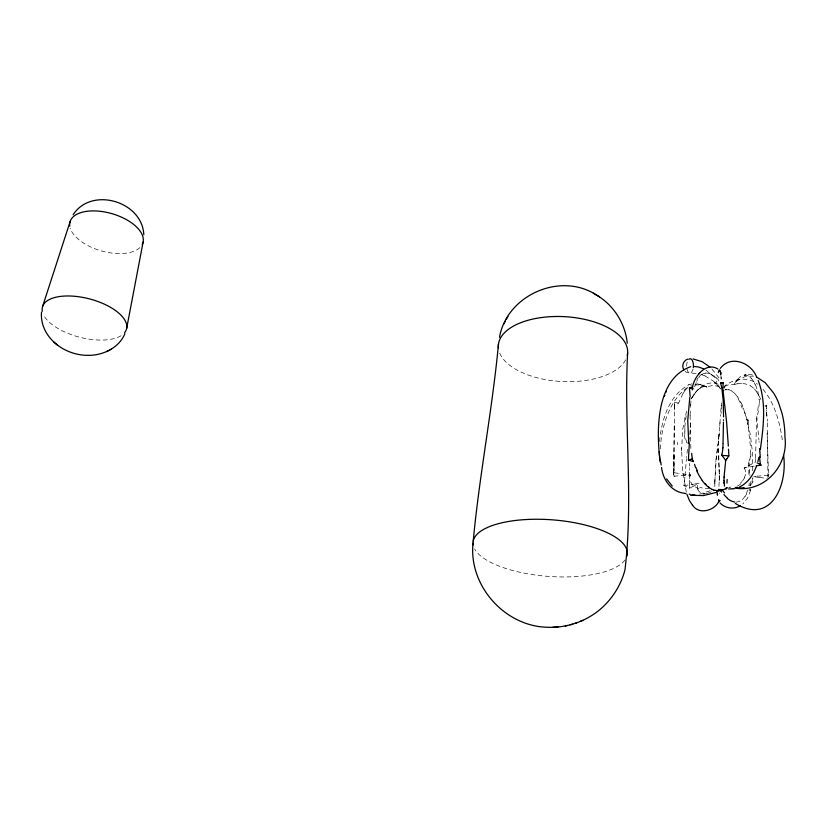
<?xml version="1.0" encoding="UTF-8"?>
<svg xmlns="http://www.w3.org/2000/svg" width="827" height="827" viewBox="0 0 827 827"><rect width="100%" height="100%" fill="white"/><g stroke="black" fill="none" stroke-linecap="round" stroke-linejoin="round"><path stroke-width="0.62" stroke-dasharray="4.13 3.1" d="M674.026 467.327L674.036 470.697M674.026 467.09L674.067 453.041M719.294 478.905L719.19 470.222M755.547 458.789L755.516 462.045L751.836 463.988M719.325 477.014L719.159 482.058M673.726 472.672L673.953 450.932M674.263 425.543L673.798 474.987L674.15 476.321L675.142 476.156A25.937 10.255 2.1 0 1 676.217 476.001L690.855 474.977L678.926 473.416M714.817 482.637L714.817 487.909M673.674 473.84L674.563 402.253A20.479 9.335 1.2 0 0 677.499 402.956L678.429 403.121M689.635 483.816L689.646 480.156M752.756 470.759L752.229 450.291L750.296 434.578L746.647 418.069L742.191 405.013M674.45 409.934L674.563 402.253M689.625 484.146L689.594 488.147A47.377 19.011 1.3 0 1 683.908 485.625L685.014 476.393M690.1 415.433L690.886 449.63M714.797 483.578L715.82 461.321M690.1 415.309L690.524 408.331M714.828 481.696L714.848 481.066M674.512 407.68L674.594 404.517M719.304 478.668L719.283 479.608M714.838 481.51L716.203 458.768L718.467 441.029M759.124 404.062L759.031 406.088M674.584 404.765L674.532 403.194M684.766 427.063L686.379 414.296M685.035 475.773L686.42 458.851M690.369 424.22L690.39 423.517M690.958 401.167L690.555 408.042M690.307 425.616L690.214 427.714M690.08 430.433L689.573 439.354M750.658 453.982L750.72 448.834M719.139 482.255L718.952 486.204A53.869 47.046 10.1 0 0 718.952 487.268L718.983 488.519A36.957 32.542 5.6 0 0 718.994 488.871M690.834 474.998L690.721 475.153A6.358 5.882 18.2 0 0 690.059 476.29A6.047 5.593 16.6 0 0 689.904 476.683A6.192 5.727 14.8 0 0 689.666 477.83L689.842 480.042A9.717 9.004 11.2 0 0 690.338 481.479L692.085 484.25A15.206 13.997 13.1 0 0 693.377 485.614L693.564 485.8M748.311 420.178L748.073 426.505M758.462 410.854L756.54 419.413L755.547 458.582M752.405 478.192L751.733 484.798M719.914 423.486L720.555 414.606M719.997 422.401L719.728 426.008M720.772 411.66L720.989 408.734M719.655 426.97L719.004 434.868M659.532 441.432C661.6 420.106 668.836 395.327 688.974 384.71M721.196 406.191L721.268 405.354M718.89 436.274L719.056 434.278M718.942 435.684L718.539 440.284M718.684 438.682L718.787 437.483M715.903 460.463L718.032 443.965M718.477 440.915L719.087 470.17M687.454 449.309L686.565 457.538M748.755 490.049L750.451 490.029L750.44 489.046M747.453 489.987L747.039 491.776A19.217 11.94 76.2 0 1 746.388 493.657L746.212 493.998M764.934 405.778A21.988 9.883 -0.3 0 0 766.608 405.385L766.298 406.605L764.954 406.295M745.551 474.388L744.579 477.272M686.575 411.153L682.709 429.203L681.52 452.131M684.684 418.152L684.828 417.552M683.908 485.625L694.215 484.105M750.627 490.287L747.546 498.133L742.853 503.943M749.944 459.388L748.962 460.918M767.869 477.603L767.57 421.191M767.136 433.007L768.438 472.682M694.67 386.871L695.424 384.617M724.586 388.183L724.617 386.261M695.745 383.759L696.262 382.467M696.737 381.381L697.347 380.141M724.566 386.416L729.352 384.452L734.614 384.307M756.746 416.374L758.938 440.129M692.478 397.363L692.881 396.65M691.703 398.438C696.251 388.814 707.219 379.417 718.353 384.276M682.957 393.6L678.553 403.142A20.913 9.293 1.4 0 0 675.173 403.938M683.04 393.466L684.797 390.768M736.154 381.567L736.599 380.896M744.931 496.365L744.548 496.934A26.65 15.703 80.4 0 1 740.206 500.955L740.031 501.048M694.225 394.51L694.618 393.941M698.805 377.701L699.228 377.133M737.746 379.355L738.222 378.797A16.54 10.617 -79.4 0 1 741.116 376.244L741.881 375.903A14.989 9.448 -78.1 0 1 743.452 375.293M750.875 484.756L752.611 482.41A9.676 7.919 10.3 0 0 753.097 481.159L753.242 479.164A6.471 5.272 13.3 0 0 752.963 478.099A6.389 5.169 14.6 0 0 752.808 477.727M720.565 388.049L720.524 388.979L719.294 387.356M736.402 381.175L745.096 376.533L753.459 376.078M723.274 387.263C732.391 378.818 747.401 375.737 757.532 384.204M700.024 388.318L700.738 387.873M687.33 387.594C673.529 397.425 666.49 414.141 662.758 430.195A127.885 107.81 -27.9 0 0 660.391 448.844M689.594 488.147L692.654 486.607M740.051 501.038L740.082 501.028A24.934 14.731 79.7 0 1 737.105 501.968L736.516 502.03A24.107 14.245 77 0 1 736.061 502.072M692.954 486.462L699.177 483.092L698.288 483.278M751.722 464.04L744.207 467.989L754.606 466.025M690.834 385.589L691.475 385.299M710.145 490.762L699.549 494.153M746.709 419.599L747.205 420.416L748.311 420.064L746.75 419.609L743.463 408.187M688.643 384.803L691.837 383.893M702.929 494.226L704.707 493.781M703.146 386.86L703.932 386.716M697.895 483.361L694.928 483.971M737.488 383.831L737.787 383.769A20.913 17.264 18.9 0 1 739.71 383.521L740.144 383.459A16.716 13.811 19 0 1 742.605 383.397L742.863 383.439M694.701 384.886L699.9 385.01L705.059 386.685A20.902 9.252 -60 0 0 703.973 386.623M705.7 373.132L705.462 373.153A17.615 11.258 71.2 0 0 703.343 373.721L702.712 374.011A20.355 13.046 69.7 0 0 702.009 374.414M756.922 476.228L767.187 475.391A27.529 11.165 0.5 0 0 768.314 475.225M755.661 476.28L753.645 476.362M685.221 371.302C686.234 373.773 698.991 373.163 695.745 373.349L696.851 373.494M759.651 477.479L767.074 478.388M759.372 477.448L753.624 476.672M678.243 473.333L674.057 472.734L674.046 471.835A39.675 5.231 87.3 0 1 673.995 470.604M752.487 375.055C750.802 373.473 739.286 376.151 746.119 374.796L743.556 375.313A16.023 9.996 -76.5 0 1 745.623 375.138L745.933 375.179A18.794 11.65 -74.2 0 1 747.732 375.665L748.166 375.84A23.197 14.4 -71.5 0 1 749.593 376.75M697.078 383.759L703.777 385.702A21.026 18.184 18.4 0 0 701.875 385.072L701.441 384.927A16.643 14.421 18.3 0 0 699.001 384.4L698.753 384.39A13.594 11.547 16.7 0 0 695.796 384.379M728.391 389.889L725.341 389.662A21.564 13.242 73.5 0 1 727.863 389.445M693.667 388.917L694.039 389.031A20.654 9.49 0.5 0 1 693.77 388.659M750.451 490.029L749.448 489.708M701.203 374.497L705.09 375.944M719.521 386.302A9.076 7.143 42.2 0 0 718.332 386.281L712.926 385.465L706.196 386.881M705.038 375.923L713.319 381.123L719.304 387.367M706.723 387.026L706.909 387.129A26.019 11.433 -59.4 0 0 705.534 386.581M750.234 385.733L751.402 386.478A17.832 15.093 18.6 0 1 753.945 388.628M705.958 370.134L714.693 377.505M735.348 394.293L735.606 394.562A17.119 9.231 60.8 0 1 737.653 396.97M751.329 378.197L754.462 382.581M711.913 368.997L719.128 378.022M763.042 389.31C775.406 404.155 780.14 423.724 782.662 442.455M756.116 391.15L758.897 395.554M737.632 397.001L738.232 397.849A19.838 10.782 60.8 0 1 738.842 398.924M686.979 442.765L685.449 438.434M758.979 395.699L760.85 399.493M740.506 401.55L741.54 403.597M741.623 403.772L742.108 404.837M755.578 384.803L757.904 391.688M697.916 489.398L698.794 491.093A14.803 9.324 -58.3 0 0 701.337 493.006A16.54 10.534 -62 0 0 703.002 493.502M686.286 492.075L682.647 470.077L681.489 447.976M757.914 391.75L759.021 399.4M766.526 412.011L767.559 421.119M747.205 420.416L747.98 425.853M748.218 427.342L750.709 448.71M718.167 385.031L718.343 386.292M759.124 442.218L759.052 441.442M684.859 433.886L684.746 431.942M749.738 473.333L748.817 460.928L748.838 476.548M749.893 475.597L749.831 474.605M750.285 481.645L750.43 485.831M766.391 408.631L766.36 408.011M719.077 467.42L718.477 453.051M766.474 410.73L766.443 409.975M689.253 463.327L689.356 465.994M719.159 469.364L719.325 476.879M674.15 476.321L674.119 475.432M689.429 468.527L689.408 467.689M690.555 404.589L690.617 407.318M768.479 473.912L768.51 475.08M719.263 472.806L719.283 473.768M689.47 470.191L689.449 469.354M718.467 452.772L718.405 449.526M689.542 473.106L689.522 472.269M689.542 473.292L689.604 476.579M766.67 416.177L766.608 405.385M693.036 369.121A7.154 3.401 -89 0 1 689.935 373.049A7.154 3.401 -89 0 1 686.958 369.08M686.648 366.154A7.154 3.401 -89 0 1 687.795 360.675M768.51 475.215A47.459 19.042 1.3 0 1 768.417 476.641M673.747 474.956A47.459 19.042 1.3 0 1 673.674 472.641M696.903 379.717A40.006 27.291 55.6 0 1 697.947 378.094M699.001 376.833A25.916 16.995 64.1 0 1 701.937 374.3M705.689 373.101A15.93 10.182 70.8 0 1 709.173 373.608M709.308 373.473A17.336 10.865 68.3 0 1 712.957 375.572M713.505 375.489A21.802 12.684 64.3 0 1 716.306 378.104M716.161 377.887A13.377 5.758 -82.9 0 1 719.511 383.056M718.973 369.628A18.618 1.747 -70.6 0 1 719.304 369.896M716.13 382.632A17.16 0.548 -75.9 0 1 716.544 381.051M744.083 468.092A7.029 4.952 -77.9 0 1 745.489 474.357M736.537 380.792A20.024 13.005 -79.9 0 1 737.694 379.252M750.006 377.215A29.782 18.628 -68.2 0 1 751.185 378.404M754.245 382.777A58.8 38.776 -54.5 0 1 755.309 385.02M759.227 399.276A55.109 33.773 -59.7 0 1 759.351 403.948M758.225 406.398A40.213 25.255 -58.3 0 1 757.615 411.05M744.745 477.365A13.894 10.472 -71.3 0 1 741.964 481.531M741.984 481.572A15.734 11.371 -69.8 0 1 740.175 483.33M740.423 484.188A17.843 12.291 -67.3 0 1 735.534 486.69M734.438 488.499A19.466 11.34 -56.6 0 1 731.533 488.385M677.365 444.647A67.432 0.579 -89.6 0 1 677.385 442.404M684.797 390.768A30.041 25.627 19.7 0 1 685.128 390.323L685.728 389.6A22.577 19.238 18.6 0 1 687.433 387.791M704.139 385.671A27.87 24.097 18.6 0 1 706.796 386.902M709.442 488.426A17.563 11.361 10.6 0 1 699.735 487.32M698.98 488.86A17.222 15.103 17.7 0 1 693.75 485.635M673.809 475.174A30.103 5.282 86.7 0 1 673.757 472.786M687.402 443.272A4.249 3.112 -57.8 0 1 686.999 442.745M684.973 438.682A40.347 28.563 -63.6 0 1 684.342 434.175M684.901 431.88A54.861 36.646 -67.3 0 1 684.932 427.011M691.145 398.903A27.012 16.282 -63.9 0 1 692.096 397.105M692.788 396.515A20.944 11.289 -63.7 0 1 694.122 394.376M694.577 393.869A17.088 8.539 -63 0 1 696.241 391.709M696.541 391.367A14.896 7.071 -62.2 0 1 698.474 389.434M698.567 389.31A14.348 6.606 -61.5 0 1 700.045 388.194M700.758 387.749A16.478 7.36 -60.5 0 1 703.167 386.798M711.344 491.745A18.67 14.69 78.9 0 1 707.809 493.13M707.374 493.481A18.008 12.281 -73.8 0 1 702.991 493.554M697.688 489.398A6.678 4.197 -55.4 0 1 698.918 482.937M734.779 384.41A27.539 23.135 21 0 1 737.446 383.707M742.863 383.563A14.069 11.619 18.8 0 1 750.161 385.827M754.42 388.969A23.766 20.148 18.6 0 1 756.198 391.099M750.451 485.139A14.752 12.116 10.9 0 1 749.593 485.852M730.841 486.969A9.821 8.963 -18.2 0 1 729.838 487.382M729.786 487.258A10.451 9.666 -17.2 0 1 728.701 487.579M734.407 383.966A24.614 16.612 -81.3 0 1 735.947 381.288M724.359 387.139A13.428 2.419 77.2 0 1 724.814 387.067M728.329 389.62A17.047 10.038 65.9 0 1 731.864 390.964M731.988 391.336A15.527 8.58 61.5 0 1 735.389 394.159M738.366 399.296A25.379 14.162 61 0 1 740.93 403.979M740.971 405.168A39.386 25.802 60.2 0 1 742.274 408.362M750.926 454.147A43.883 25.771 66.5 0 1 750.73 456.37M750.358 456.163A24.531 14.049 67.6 0 1 749.872 459.326M746.367 494.329A24.345 14.907 77.2 0 1 745.127 496.5M719.283 432.852A48.379 1.044 -85.9 0 1 718.973 436.563M721.103 413.521A45.547 0.724 -85.8 0 1 721.227 411.763M721.185 408.983A33.173 2.295 -85.8 0 1 721.371 406.646M721.413 405.602A26.464 2.398 -86 0 1 721.671 402.821M724.814 390.323A18.959 4.362 81.9 0 1 725.351 389.682M749.148 483.071A49.847 36.316 -60.9 0 1 749.148 484.911M748.88 485.108A37.432 27.456 -60.4 0 1 748.869 485.666M719.542 493.533A36.957 32.542 5.6 0 1 719.438 492.995M624.912 560.065A77.366 28.345 4.3 0 1 548.363 576.388A77.366 28.345 4.3 0 1 474.646 549.014M625.594 359.89A64.764 32.449 3.2 0 1 560.892 381.464A64.764 32.449 3.2 0 1 499.446 352.488M121.093 335.69A43.459 19.786 14.6 0 1 79.278 337.127A43.459 19.786 14.6 0 1 43.769 315.356M139.846 247.624A37.908 19.362 16 0 1 101.494 250.953A37.908 19.362 16 0 1 70.171 228.035M715.417 382.963L714.425 382.012L716.42 383.935L715.386 382.953"/><path stroke-width="1.24" d="M723.015 443.22L723.47 422.132M723.015 443.717L722.912 447.8M723.584 416.849L723.212 400.516L721.775 387.522M723.532 419.806L723.511 420.385M627.631 352.829C623.734 425.099 633.616 498.102 624.954 569.989C620.705 586.074 611.215 600.619 598.2 610.977C583.583 622.442 564.81 628.293 546.275 627.217C504.129 625.646 468.558 585.289 473.023 543.122M688.591 456.969L689.304 443.903M688.56 457.589L688.426 460.091L691.992 458.923M41.557 312.141C40.296 324.143 46.467 336.01 55.605 343.525M720.586 382.674L723.129 382.725L722.953 388.121A102.041 85.15 9.5 0 0 723.036 390.695M473.22 541.065C479.412 474.915 492.354 409.592 498.547 343.443M725.444 462.52L725.703 460.763M760.406 449.175C763.476 426.556 766.577 402.408 758.214 380.513M689.811 397.436L687.733 420.447L688.767 443.231M692.23 389.951L692.633 387.925M126.614 328.629L143.112 242.022M757.904 461.538L758.917 457.362M499.498 337.323C506.786 295.105 560.261 271.659 596.122 294.825M721.785 455.139L725.61 460.257M70.099 221.657L42.508 306.724M721.682 455.491L721.702 455.439A47.418 19.021 1.3 0 1 728.918 455.884L728.504 449.237M690.721 366.681C655.501 379.066 656.204 431.88 660.277 462.262M692.757 385.692C695.342 375.282 706.33 361.926 717.898 368.976M756.416 466.263C753.428 474.905 747.732 483.051 739.348 487.134M665.931 392.329L666.293 391.388M664.474 396.195L664.836 395.265M124.856 333.777C121.91 340.879 116.152 346.627 109.402 350.172M503.87 324.008L505.442 321.062M506.393 319.294L507.923 316.441M725.817 460.391L726.923 458.592M726.685 458.995L728.742 456.059M73.127 214.772C91.456 186.178 142.461 201.364 143.805 234.754M698.836 373.99L699.776 372.781M720.327 368.356C730.696 354.452 751.526 362.846 756.684 377.236M722.374 383.325L723.056 382.777M740.289 505.679C733.994 509.742 725.124 508.398 720.048 502.95M53.796 342.006C68.103 355.372 90.877 359.59 108.523 350.627M106.735 351.568L111.325 349.159M690.183 396.464L689.418 387.977L692.923 386.612M575.023 623.444L577.081 622.628M580.42 621.315L582.859 620.353M687.702 359.135C683.298 360.438 681.231 366.299 684.032 369.989M716.771 492.292L703.436 495.58L690.576 495.259M721.919 490.122L721.444 490.256M565.348 625.956L567.446 625.45M570.103 624.788L572.687 624.158M756.25 465.777L759.496 465.374A27.126 10.792 0.5 0 1 760.685 465.26L761.326 465.208A47.418 19.021 1.3 0 0 757.129 462.831M734.448 488.757L728.566 488.964M552.787 627.269L558.039 626.959M694.98 495.032L691.93 494.939M693.729 366.444L698.433 366.971L703.643 368.842M690.183 494.298L689.18 494.164M693.109 358.949L702.185 361.719L709.907 367.054M735.513 488.168C764.603 492.768 788.793 465.208 784.937 436.842A122.138 102.072 -37.5 0 0 781.928 413.014L778.393 402.325A90.133 75.319 -34.9 0 0 775.426 396.143L774.392 394.334A87.931 73.458 -34.7 0 0 773.576 393.001L765.192 382.663L756.436 376.936M685.955 493.605L684.715 493.347M684.311 493.254C671.369 491.827 662.944 479.722 661.548 467.482M688.684 460.153L693.429 461.631M692.623 388.618L692.395 388.556A20.406 9.273 1.3 0 0 689.408 387.904L689.418 387.977M735.255 503.385C771.084 525.259 787.759 485.211 783.582 455.201M596.453 295.022C613.582 304.977 625.315 323.502 627.259 343.205M593.341 293.161L599.554 296.872M708.977 487.268L708.388 486.803M55.998 343.846L57.611 345.21M705.886 484.508L705.266 483.857M672.268 486.08L666.593 478.885M692.561 505.225L689.377 500.449L686.948 494.308M692.468 505.111C699.177 515.51 715.024 510.156 718.808 501.389M693.388 461.063L692.809 460.298M721.63 492.075L720.72 490.825M692.685 460.122L692.116 459.171M697.337 471.783L696.872 470.77M695.559 467.575L695.414 467.172A19.197 10.193 62.7 0 1 694.577 464.309M717.257 494.329L717.526 495.208M718.694 501.038L718.611 500.128M720.482 373.359L720.772 375.034M661.145 465.012L660.763 461.931M721.03 376.812L721.289 378.797M688.477 440.45L688.746 443.117M659.863 460.701L659.233 451.532M760.261 457.331L759.899 452.08M759.662 448.606L759.858 451.439M728.339 446.053L726.613 422.163L723.056 390.695M724.018 483.619L723.997 482.399M688.819 359.3A7.154 3.401 -89 0 1 692.344 360.489A7.154 3.401 -89 0 1 693.305 367.684M720.462 382.705A58.428 50.457 -5.8 0 1 721.682 387.543M720.699 382.756A19.848 9.118 0.7 0 1 721.526 383.449M722.881 447.8A45.836 40.058 -3.2 0 1 721.713 455.077M692.416 458.685A45.185 32.501 -57.5 0 1 691.672 453.392M718.312 372.512A17.367 1.726 -81.2 0 1 718.828 371.116M718.911 371.137A22.753 2.677 -84.7 0 1 719.852 370.041M719.841 370.372A29.007 3.267 -87.7 0 1 720.214 371.333M720.307 371.561A35.675 3.753 -88.9 0 1 720.544 372.553M720.813 372.253A48.204 4.032 88.8 0 1 721.092 373.763M725.486 463.151A13.222 0.837 -84.2 0 0 724.886 468.485A18.349 1.53 -84.3 0 0 724.607 471.907M724.204 476.342A19.931 1.974 -84.2 0 1 724.483 472.165M724.111 477.613A20.303 2.088 -84.1 0 1 724.163 476.497M724.007 480.373A20.396 2.13 -84.1 0 1 724.09 477.675M724.038 482.193A20.541 2.161 -84 0 1 724.049 480.632M724.462 484.798A21.502 2.409 -83.6 0 1 724.38 482.007M724.411 486.142A22.453 3.039 -81.2 0 1 724.349 485.563M726.974 483.113A23.022 3.339 -79.5 0 1 727.171 479.495M726.116 488.995A15.02 2.698 -53.6 0 1 726.003 487.899M726.799 487.971A9.573 7.298 -55.6 0 1 725.703 488.747M727.398 487.816A10.451 9.666 -17.2 0 1 726.84 487.868M760.489 464.557A40.874 19.548 72.5 0 1 759.579 456.949M744.207 488.002A16.85 13.935 12.4 0 1 743.918 488.075M743.814 487.672A18.029 15.641 19.6 0 1 735.141 487.403M725.63 488.54A9.5 7.422 -56.9 0 1 722.064 489.894A8.828 4.91 -70.1 0 1 720.679 490.628M720.648 490.39A9.635 6.802 -46.3 0 1 717.526 491.021M721.113 489.512A40.75 21.151 56.9 0 1 718.446 489.45M718.89 490.597A33.731 18.421 67.5 0 1 715.479 490.287M715.345 490.452A28.139 15.434 68.3 0 1 712.181 489.377M711.809 489.222A25.12 13.532 67 0 1 708.966 487.454M708.367 487.031A24.138 12.622 65.5 0 1 705.834 484.736M705.183 484.177A24.831 12.436 64.3 0 1 702.051 480.332M701.906 479.898A26.567 12.684 63.5 0 1 697.223 471.835M697.233 470.656A24.572 11.981 63.3 0 1 695.972 467.627M734.758 502.02A24.107 14.245 77 0 1 734.128 501.927L733.621 501.731A24.903 14.555 74.8 0 1 730.82 500.759M730.458 500.562A27.642 15.847 72.9 0 1 727.346 498.402M727.243 497.916A32.873 18.463 71.7 0 1 723.904 494.546M724.555 492.975A39.169 22.474 72.6 0 1 722.571 490.339M716.647 491.858A14.069 5.065 53 0 1 717.598 494.567M720.183 500.748A21.884 4.476 62.2 0 1 718.642 499.911M718.983 501.534A21.812 0.62 76.6 0 1 718.973 501.638M713.959 490.494A10.513 7.991 -10.3 0 1 713.422 490.411M473.189 544.952A77.366 28.345 4.3 0 1 551.96 519.811A77.366 28.345 4.3 0 1 626.897 556.209M498.371 347.888A64.764 32.449 3.2 0 1 565.006 316.689A64.764 32.449 3.2 0 1 627.259 355.403M42.301 311.293A43.459 19.786 14.6 0 1 89.523 298.898A43.459 19.786 14.6 0 1 124.526 332.795M69.757 226.102A37.908 19.362 16 0 1 109.702 213.066A37.908 19.362 16 0 1 142.213 244.534"/></g></svg>
